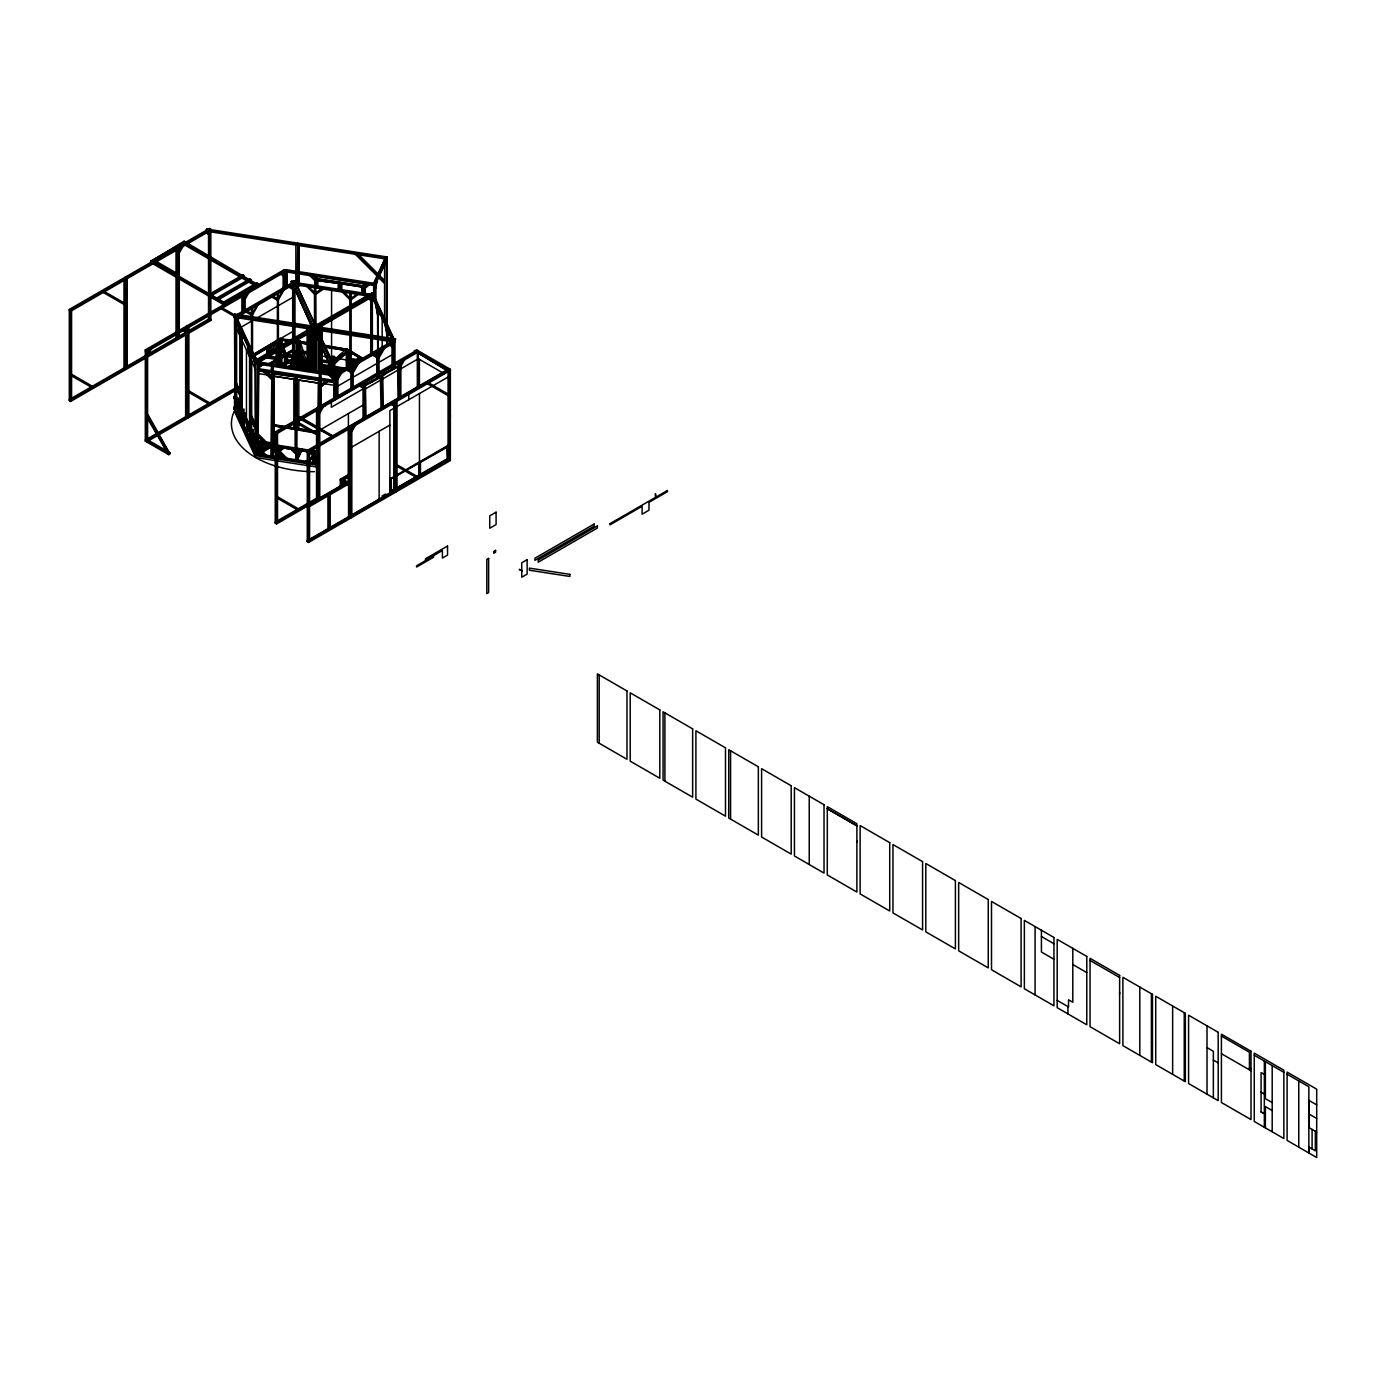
<?xml version="1.0" encoding="UTF-8"?>
<svg xmlns="http://www.w3.org/2000/svg" width="1386" height="1386" viewBox="0 0 1386 1386"><rect width="100%" height="100%" fill="white"/><g stroke="black" fill="none" stroke-linecap="round" stroke-linejoin="round"><path stroke-width="1.5" d="M151.923 260.568L226.368 303.638L226.368 304.764L225.052 305.509L150.624 262.456L150.624 261.33L151.923 260.568L151.923 261.694L207.744 293.988M182.813 242.741L182.813 243.867L257.242 286.937L258.541 285.048L184.113 241.216L185.274 242.671L182.813 242.741L257.242 285.811L257.242 286.937M225.052 305.509L225.052 304.383L150.624 261.33L184.113 241.216M279.366 364.674L279.366 350.329M279.366 346.24L280.041 339.587L281.219 340.575L281.219 365.003M280.544 365.419L280.544 341.077L279.383 340.09M284.407 367.429L284.511 354.677L268.312 364.033M285.568 366.268L285.568 356.167L284.407 355.162L269.941 363.6M335.637 387.318L335.637 375.779M399.878 361.486L399.878 369.386L418.329 358.731M1254.261 1055.231L1254.261 1121.465L1283.852 1138.547L1283.852 1070.2L1254.261 1053.117L1254.261 1055.231L1283.852 1072.314M1264.344 1127.286L1264.344 1113.876L1261.087 1112.005L1261.087 1072.573L1264.344 1074.462M1264.344 1061.052L1264.344 1113.512L1261.087 1112.005M1265.366 1127.875L1265.366 1106.582L1272.192 1110.533M1265.366 1061.641L1265.366 1098.63L1272.192 1102.58M1272.192 1131.825L1272.192 1065.591M1316.7 1118.467L1316.7 1157.518L1287.109 1140.435L1287.109 1072.088L1316.7 1089.171L1316.7 1118.467L1308.852 1113.946M92.342 386.261L92.273 387.803L71.57 375.849M209.667 402.876L209.581 404.417L187.595 391.718M298.285 508.749L298.215 510.291L276.212 497.591M417.792 476.749L417.723 478.309L397.02 466.354L395.72 464.015L419.092 477.512M280.63 338.808L279.106 338.427L287.214 363.6L288.825 363.357L280.7 338.184L252.564 354.747L257.224 359.113M279.383 339.258L254.158 354.348M280.717 339.033L298.077 340.488L306.341 365.661M284.996 356.081L270.876 364.761M374.826 281.774L373.977 286.244L375.762 286.521L376.594 282.051M374.982 282.467L373.977 287.838L375.762 288.097L377.096 280.96M386.711 259.13L206.289 231.219L206.289 230.093L206.774 229.071L387.179 256.982L387.179 324.619M206.289 231.219L206.774 229.071M233.766 316.077L234.719 314.033L309.927 325.675L308.974 328.846L233.766 317.203L233.766 316.077L308.974 327.72M233.766 317.203L234.719 314.033M375.398 301.576L375.398 283.506L285.897 269.646L285.412 270.686L374.93 284.528L387.179 258.108L206.289 230.093M297.176 245.287L297.644 243.139L297.176 283.905M238.011 398.977L233.766 398.319L234.719 395.149M233.766 398.319L234.719 396.275M240.142 410.204L233.766 409.216L234.719 406.029M233.766 409.216L234.719 407.155M266.199 441.978L265.714 443L258.142 435.429L258.61 434.407L266.199 441.978L271.812 442.844L271.327 443.866L255.509 441.995L255.509 363.149L257.294 362.872L256.808 442.74L271.708 445.079M267.048 354.989L267.048 350.104L268.867 346.205M271.535 344.542L268.832 350.381L268.832 358.264L270.634 354.366M269.733 349.549L272.436 343.728M270.668 349.081L272.47 345.183M268.832 357.138L270.634 353.239M272.436 349.359L275.156 343.52M272.436 350.485L276.057 342.706M265.644 372.02L266.112 370.998M311.642 275.866L312.11 274.844L315.246 277.98L314.778 279.002L310.221 274.549M309.269 285.828L308.801 286.867L314.483 292.55M315.246 279.574L314.778 280.596L309.754 275.571M273.146 372.072L272.661 457.224L273.77 424.722L316.077 431.271M273.25 372.349L272.886 445.218M316.736 278.829L339.83 282.397L316.736 278.829L316.736 286.313M271.812 378.274L271.327 379.296L263.756 371.725L264.241 370.703L271.327 377.702L271.812 376.68L267.533 372.418M317.827 280.682L317.827 287.023M291.043 360.568L291.528 359.546M306.583 330.318L308.749 325.675M308.974 328.846L309.771 325.519L315.783 324.584M308.645 330.007L309.771 325.519M256.808 442.74L257.294 441.718M294.127 362.352L292.671 363.929L291.372 363.184L293.641 363.375L293.641 285.308M258.142 453.846L258.61 443.052L258.142 453.846L256.808 453.638L257.294 442.844L255.145 442.359L255.509 452.893L259.65 452.979L260.118 443.312M258.142 441.822L258.61 440.8L262.387 441.389M311.053 329.175C313.842 324.497 308.402 331.462 313.686 330.7L317.273 330.145M256.808 453.638L257.294 452.616M258.316 452.772L258.437 450.97M317.273 330.596L318.226 328.066L315.61 326.559L311.001 326.455M300.554 367.792L301.039 366.77L299.151 366.476M339.83 283.524L316.493 280.474L339.83 283.524L339.83 282.397M340.28 282.467L363.375 286.053L340.28 282.467L340.038 290.454M274.203 425.935L274.203 446.587L274.133 373.25L273.631 445.686L317.117 452.408M274.567 425.952L316.77 433.316M319.837 329.435L319.837 328.309L395.045 339.934L395.045 342.186L319.369 330.457L319.369 329.331L320.322 327.269L395.53 338.912L394.577 342.082M266.649 443.191L266.164 445.356L258.316 444.126M266.164 445.356L266.649 444.317M302.529 366.995L302.061 368.018L302.061 366.892M319.369 330.457L320.322 327.269M271.327 444.993L271.812 443.97M273.146 445.304L272.661 446.327L317.186 453.222M344.612 291.303L344.144 292.325L349.826 298.007M273.267 446.448L273.77 445.374M274.203 445.807L317.117 451.611M273.146 450.918L272.661 451.94L277.65 452.72M274.982 446.708L275.467 445.686M279.937 449.029L279.452 450.052L282.605 447.886M279.452 457.172L278.984 458.194L278.984 447.297M284.494 448.18L284.962 447.158L279.452 451.645L284.494 447.054M319.785 378.17L319.3 379.192L319.3 373.562M359.217 293.555L351.16 299.809M319.438 379.504L319.092 408.835M295.79 454.175L290.765 449.151L291.251 448.128M329.019 371.101L326.663 371.829L326.663 370.703M370.305 283.835L364.795 288.34L368.624 284.996M329.279 374.012L328.811 375.034L333.835 380.059L334.303 379.036M331.462 370.322L331.93 369.3M367.533 295.946L368 294.923M373.631 283.229L384.927 258.853L373.631 284.355L373.631 299.185M328.69 380.665L320.634 386.937L327.183 381.722M296.275 451.559L295.79 452.581L292.498 449.393L293.139 448.423L296.275 451.559L296.275 453.153M387.179 256.982L386.711 325.953M285.897 269.646L285.412 271.812L374.93 285.655L386.711 260.256M334.303 374.774L333.835 399.255L330.163 401.368M297.592 454.192L299.324 450.45M371.136 298.059L370.668 299.081L368.572 296.985M295.79 449.93L295.79 458.575L297.124 458.766L297.609 449.116M296.76 460.083L294.975 459.805L294.975 460.932L296.76 461.209L301.975 448.856M371.136 299.653L370.668 300.675L365.644 295.651M296.76 461.209L301.975 449.982M302.148 450.918L302.633 449.896L297.124 454.383L302.148 449.792M334.303 381.548L333.835 382.571L258.142 370.859M310.325 452.183L310.793 451.16L313.946 454.296L313.461 455.318L310.169 452.113M313.461 452.668L313.946 451.645L313.946 455.89M314.795 455.526L315.28 454.504M314.327 457.259L314.795 456.237M313.461 462.422L312.993 463.461L313.461 451.541L313.461 463.548L313.946 458.905M314.795 462.629L314.327 463.652L314.327 452.772M395.53 338.912L394.577 340.956L319.369 329.331M179.608 247.782L178.066 250.433L179.366 251.178L181.67 247.193L180.371 246.448M147.817 350.467L146.292 353.118L147.592 353.88L149.896 349.896L148.579 349.133M244.612 295.478L246.154 292.81L247.453 293.572L245.149 297.557M245.149 299.133L248.822 292.775L247.522 292.013M238.808 317.065L237.266 319.716L235.966 318.971M240.021 316.528L237.266 321.309L237.266 317.065M256.687 305.856L252.529 313.063L251.23 312.318M252.529 314.657L258.073 305.059M278.395 298.129L282.553 290.921M278.395 299.722L283.939 290.124M337.387 375.745L338.912 373.094M337.907 377.824L340.211 373.839M337.907 379.417L341.597 373.059L340.298 372.297M319.785 411.521L322.089 407.536L320.79 406.791M319.785 413.115L323.475 406.739M352.91 368.624L356.029 363.219L352.287 365.367M353.17 371.171L357.328 363.964M353.17 372.765L358.714 363.167M381.912 348.284L377.737 355.492L379.036 356.237L383.212 349.029L381.912 348.284L368.936 355.752M378.655 355.474L380.509 352.287M351.282 427.928L352.824 425.277L354.123 426.022L351.819 430.006M351.819 431.6L355.509 425.225L354.192 424.48M403.153 360.724L400.866 364.709L399.566 363.964M400.866 366.302L404.539 359.927L403.239 359.182M241.978 333.991L240.454 335.516L242.238 335.239M242.481 335.083L240.454 337.11L242.238 336.833M251.455 354.4L249.93 355.925L251.698 355.648M240.107 414.414L238.063 416.441L239.847 416.164M240.107 416.008L238.583 417.532L240.35 417.255M243.07 413.357L242.238 414.189L244.005 413.929M372.366 301.646L375.485 300.034M249.567 434.806L247.54 436.833L249.307 436.555M249.567 436.399L248.042 437.924L249.826 437.647M252.547 433.749L251.698 434.598L253.482 434.32M377.945 314.241L379.469 312.716M377.945 315.835L381.237 312.456M255.145 446.846L253.118 448.873L254.903 448.596M255.145 448.44L253.621 449.965L255.405 449.688M387.404 334.65L388.929 333.125M387.404 336.244L391.216 333.939M320.807 367.325L325.034 367.966L346.795 348.683L362.387 358.16L346.985 349.341L327.876 346.327M320.998 367.931L325.277 368.589L329.885 364.501M337.647 357.605L342.307 353.465M325.26 347.262L345.738 350.433L347.037 349.289L323.458 345.062M332.605 363.79L335.707 361.036M330.492 366.562L322.262 372.28M333.593 363.808L349.133 350.034L349.324 365.124M328.95 368.745L349.324 350.693M342.706 371.344L359.979 356.843M345.876 369.352L358.42 358.229M350.104 366.51L361.157 357.519L359.303 357.449M352.824 365.8L362.335 358.194M284.407 355.162L286.244 355.665L286.244 365.8M296.656 287.82L300 285.499M315.817 292.758L321.517 288.825M315.817 294.352L323.406 289.12M368.416 283.541L364.795 286.746L367.948 284.58M351.16 298.215L356.843 294.3M261.763 363.565L258.142 366.753L261.278 364.587M258.61 367.325L263.652 363.842L258.142 368.347M326.801 380.388L320.634 385.343L326.334 381.41M300.745 449.601L297.124 452.789L300.277 450.623M307.779 461.555L313.461 457.623L307.294 462.577M124.047 304.452L125.346 303.621L104.643 291.666L101.958 291.718L125.346 305.215M184.113 241.996L150.624 261.33L151.784 262.006L185.274 241.892M69.3 309.442L209.529 228.482L210.828 229.244L210.828 320.478L70.599 401.438L69.3 400.693L69.3 309.442L70.599 310.204L210.828 229.244M70.27 310.014L69.3 310.568L70.599 311.33L210.828 230.371L209.529 228.482M73.008 308.437L100.849 292.359M101.958 291.718L103.344 290.921M104.556 290.211L117.55 282.709M121.258 280.578L143.555 267.706M147.28 265.558L152.841 262.335M187.838 242.134L206.254 231.497M209.373 294.213L242.862 274.878L244.161 275.641L244.161 276.767L210.672 296.102L209.373 294.213L210.672 294.975L244.161 275.641M209.373 295.339L240.991 277.079M216.337 298.233L249.826 278.898L251.126 279.643L251.126 280.769L217.637 300.104L216.337 298.233L217.637 298.978L251.126 279.643M216.337 299.359L225.641 293.988M229.366 291.84L234.944 288.617M238.669 286.469L249.826 280.024L251.126 280.769M258.108 283.662L224.619 302.997L224.619 304.123L223.319 303.378L223.319 302.252L256.808 282.917L258.108 283.662L258.108 284.788L256.808 284.043L245.634 290.488M223.319 303.378L241.926 292.637M168.728 454.66L146.621 415.28L147.921 414.535L170.028 453.915L168.728 454.66L145.305 441.146L145.305 349.896L284.078 269.785L285.377 270.53L285.377 288.617M225.052 304.383L226.368 303.638M257.242 285.811L258.541 285.048M150.693 347.921L145.305 351.022L146.621 351.784L285.377 271.656M154.296 345.842L186.608 327.183M188.496 326.108L203.482 317.446M207.242 315.28L212.872 312.023M216.614 309.858L220.374 307.692M260.741 284.39L280.804 272.799M285.377 270.53L146.621 350.658L146.621 441.909L147.921 441.146L153.448 444.334M70.27 398.995L69.3 399.566L70.599 400.311L210.828 319.352L209.529 318.607L178.811 336.348M71.154 398.492L124.965 367.429L126.282 368.174M126.836 366.354L177.01 337.387L178.309 338.132M69.3 400.693L117.55 372.834M121.258 370.686L143.555 357.813M149.134 354.608L160.274 348.163M163.998 346.015L177.01 338.513M193.26 329.123L205.908 321.812M236.07 315.124L293.104 282.207L293.104 281.081L313.253 325.623M237.924 315.194L243.434 312.006M244.698 311.278L246.084 310.481M247.106 309.875L250.797 307.761M254.47 305.63L258.16 303.499M271.032 296.067L289.414 285.447M238.149 315.436L293.641 283.385M293.641 284.511L236.296 317.637L255.544 359.095M239.986 327.824L293.641 296.847M293.641 331.029L280.041 338.877L280.041 364.501M253.673 355.786L279.851 340.679L253.465 356.427M254.487 360.724L257.086 362.231L312.145 330.44L312.145 331.566L257.086 363.357L254.487 360.724L309.546 328.95L313.686 330.7M317.151 324.549L372.21 292.758L374.809 294.265L374.809 295.391L319.75 327.183L317.151 324.549L319.75 326.056L374.809 294.265M254.487 361.85L261.815 357.623M265.488 355.492L269.161 353.378M274.671 350.208L285.689 343.849M289.345 341.718L300.364 335.36M304.036 333.246L307.709 331.133M317.151 325.675L324.48 321.431M328.153 319.317L333.662 316.147M337.335 314.016L341.008 311.902M344.681 309.788L348.354 307.657M361.192 300.242L372.21 293.884L374.809 295.391M323.96 323.25L317.481 327.061L317.481 331.306M257.294 362.872L255.786 363.738L234.234 317.307L234.234 315.055L309.927 326.801M313.028 332.536L310.845 333.905L310.845 369.923M321.95 327.391L320.651 328.153L317.723 326.455M308.229 370.547L308.142 332.328L313.513 334.702L319.508 333.766L319.508 332.64L313.513 333.576L313.513 334.702M277.096 357.796L280.665 355.734M281.878 355.959L293.641 349.151M278.395 358.558L292.671 350.311M269.317 365.142L292.671 351.438M186.608 416.181L145.305 440.02L168.728 453.534L170.028 452.789L147.921 440.02L147.921 441.146M188.496 415.09L235.377 388.028M274.723 365.315L280.336 362.075M145.305 441.146L150.693 438.045M154.296 435.966L186.608 417.307M190.367 415.142L203.482 407.571M207.242 405.405L212.872 402.148M216.614 399.982L229.747 392.411M146.621 440.783L234.788 389.864M148.406 440.869L234.788 390.991M279.21 365.506L286.694 361.192L279.816 365.679M281.878 365.02L285.239 363.08M288.6 361.14L293.641 358.229M279.972 366.77L287.162 362.612L281.635 366.32M287.058 367.186L292.151 364.241L292.151 365.367M289.033 367.533L292.689 365.419L292.689 366.545M289.882 368.174L292.758 366.51M236.919 400.104L236.919 408.731L239.31 407.137L239.31 402.806M147.921 416.129L147.921 414.535L146.621 416.874L167.308 452.72L168.607 451.975L165.506 446.604M321.084 371.604L326.212 368.641L348.146 350.017M321.084 372.401L324.497 370.426M323.96 372.089L327.373 370.114M337.491 373.925L348.596 367.515M359.684 361.105L365.246 357.9M385.603 346.154L391.147 342.948M393.208 342.117L336.192 375.052L255.786 362.612L234.234 316.181M337.491 386.261L393 354.21M333.333 436.105L300 416.874L298.839 417.55L333.333 436.902L301.853 418.728M414.379 350.831L447.713 370.859L414.379 350.831L415.54 350.156L448.873 370.183L417.394 352.009M311.469 503.794L276.542 523.96L275.242 523.198L275.242 431.947L417.03 350.104L450.363 369.334L450.363 460.585L308.576 542.446L307.276 541.701L307.276 450.45L449.047 368.589L449.047 369.716M280.752 429.903L275.242 433.073L276.542 433.835L418.329 351.975M284.425 427.772L295.842 420.998M299.133 419.282L326.559 403.447M337.404 397.193L341.025 395.097M344.629 393.018L362.716 382.571M364.587 381.496L388.929 367.446M392.671 365.28L405.786 357.709M409.528 355.544L413.271 353.378M257.086 444.473L254.487 441.839L257.086 444.473L260.828 442.307M318.815 408.853L325.156 405.907M364.016 382.848L331.341 401.715L331.341 407.259L364.016 388.392M295.772 422.539L297.141 421.742L317.844 433.697M381.999 375.589L364.431 384.979L381.999 375.589L381.999 409.251M398.579 366.389L381.67 376.16L381.67 375.034L399.237 365.644L399.237 399.289M381.67 375.034L399.237 365.644M369.508 383.177L372.886 381.219M381.67 376.16L385.048 374.203M260.083 449.497L269.421 444.092M365.09 389.102L381.999 379.348M382.328 379.158L399.237 369.386M263.825 448.458L267.567 446.309M272.592 443.78L255.786 453.482L255.786 455.734L317.151 465.228M234.234 408.177L255.786 454.608L259.529 452.442M272.037 446.725L257.086 455.353L254.487 453.846L254.487 452.72L257.086 454.227L272.037 445.599M318.815 430.648L364.016 404.539M349.549 426.611L408.731 392.429L408.731 399.757M410.568 391.372L447.228 370.218M447.713 370.079L448.873 369.404M318.295 445.201L307.276 451.576L308.576 452.321L450.363 370.46M321.968 443.087L347.713 428.222M351.351 426.126L364.016 418.815M367.619 416.736L389.327 404.21M409.736 392.429L394.75 401.074L394.75 399.948L397.02 401.264L397.02 490.246L395.72 489.501L395.72 400.502M413.478 390.263L426.576 382.692M430.336 380.526L435.949 377.287M439.691 375.121L445.304 371.881M450.363 369.334L308.576 451.195L308.576 542.446M427.269 383.627L428.655 382.831L449.341 394.785M449.047 376.472L389.864 410.637L389.864 493.451L353.239 514.587M351.386 447.331L389.864 425.104M450.363 415.159L450.363 416.51M348.839 482.207L340.315 487.127L340.315 479.244L348.839 474.324M341.614 479.625L340.315 480.37L347.713 484.65M343.416 478.586L348.839 475.45M348.336 476.126L342.914 479.244L342.914 480.37L348.336 477.252M317.515 497.661L275.242 522.072L276.542 522.834L348.839 481.081M275.242 523.198L280.752 520.01M284.425 517.896L306.479 505.162M313.842 500.918L317.515 498.787M320.668 497.92L348.406 481.895L348.406 413.548M307.276 505.717L347.713 482.38M326.039 495.374L329.66 493.277M333.281 491.198L336.902 489.102M348.562 482.553L308.246 505.838L309.546 506.583L349.878 483.298M307.276 506.964L349.878 482.172L348.562 481.427M389.864 478.984L449.047 444.819M397.869 474.93L405.249 470.668M408.939 468.537L429.244 456.826M432.934 454.695L445.842 447.228M447.695 459.84L447.695 444.819L448.371 446.569L389.812 479.591M382.051 496.084L385.654 494.005M447.886 459.164L390.973 491.233L447.193 458.766L449.376 460.031L449.376 371.032M351.351 515.124L394.75 490.055L396.049 490.817M396.621 488.981L449.047 458.714L450.363 459.459L308.576 541.32L307.276 540.575L349.549 516.164L350.849 516.909M409.719 481.756L413.461 479.591M426.576 472.02L430.336 469.854M435.949 466.614L442.151 463.028M307.276 541.129L327.494 529.452M331.167 527.338L349.549 516.718M307.276 541.701L327.494 530.024M331.167 527.893L349.549 517.29M353.153 515.194L364.016 508.939M367.619 506.843L402.235 486.867M404.781 485.395L409.736 482.536M419.767 476.749L426.576 472.817M431.011 470.252L438.513 465.921M441.562 464.154L445.304 462.006M308.177 365.939L288.842 362.959L308.177 365.939L299.896 340.765L296.552 341.493L304.522 365.384L296.483 340.887L297.037 342.896L291.095 341.978M291.32 281.358L294.871 280.804L315.02 324.22L315.02 325.346L311.469 325.901L291.32 281.358L311.469 325.901M291.32 282.484L293.104 282.207M374.133 297.124L372.366 297.401L372.366 354.955M239.847 325.294L238.063 325.571L240.107 336.348M377.339 304.019L375.554 304.296L377.581 315.072M240.35 326.386L238.583 326.646L240.107 334.754M242.238 330.44L240.454 330.7L240.454 421.587L242.238 421.309L242.238 336.919M379.972 313.808L381.756 313.531M311.469 324.774L315.02 324.22M310.256 326.542L316.251 325.606M310.256 327.668L316.251 326.732M312.006 327.564L318.226 328.066M314.258 330.769L317.81 330.232L337.959 373.648L337.959 374.774L334.407 375.329L314.258 330.769L334.407 374.185L334.303 398.232M314.258 331.895L317.81 331.358L337.959 374.774M314.379 369.75L314.379 333.731L316.147 333.454M249.307 345.686L247.54 345.963L249.567 356.739M249.826 346.777L248.042 347.054L249.567 355.145M253.725 355.214L249.93 357.519L251.698 357.241L251.698 442.827L253.482 442.55L253.482 435.291M255.578 359.199L253.811 359.476L255.145 366.614M256.081 360.291L254.314 360.551L255.145 365.02M287.283 362.976L288.877 362.734M334.407 374.185L337.959 373.648L338.045 372.47M234.875 397.522L236.642 397.262L236.642 318.399L234.875 318.676L234.875 397.522L234.511 317.896M236.642 408.142L234.511 407.657L234.511 397.886L236.642 398.388L236.642 406.185M236.573 399.324L238.34 399.064M236.296 398.735L238.669 403.863L240.454 403.586M242.29 409.424L244.075 409.147M242.29 410.551L244.075 410.273M242.238 411.538L244.005 411.261M245.357 413.045L243.572 413.323L242.238 415.783L244.005 415.505M245.357 414.171L243.572 414.449L241.874 410.776M248.752 424.116L246.968 424.393L249.584 423.284L250.086 424.376L246.968 425.987L250.086 423.25M248.389 424.948L246.604 425.225L245.27 416.943M250.623 428.846L244.352 429.816L244.352 430.942L244.82 431.982L251.091 431.011M246.604 420.98L246.968 430.37L248.752 430.11L248.752 421.465M244.352 430.942L251.091 429.868M253.534 429.539L251.767 429.816L255.908 438.756M251.767 430.942L253.534 430.665M251.698 431.947L253.482 431.67M254.816 433.437L253.049 433.714L251.698 436.192L254.816 434.563L253.049 434.84L251.524 431.548M251.698 441.701L249.93 441.978L249.93 351.108M297.141 421.742L294.456 421.794L317.844 435.291M167.308 452.72L169.993 452.772M383.731 262.578L386.347 263.686L384.58 263.409M295.218 282.536L373.51 294.646L395.045 341.06M295.755 283.714L369.889 295.183M295.772 284.84L372.002 296.639L391.805 339.293M320.287 331.081L321.621 331.289L321.621 339.761M319.04 331.618L320.807 331.895L320.807 333.021L319.04 332.744M308.61 342.775L300.138 341.458L306.583 343.035M282.692 339.345L288.635 340.263M297.037 342.896L281.271 339.882L287.127 341.372M309.165 344.196L300.606 342.879L308.87 344.733M324.133 346.517L345.738 350.433M302.789 351.16L308.645 352.061M351.16 358.645L357.016 359.546M302.789 352.287L308.645 353.187M351.16 359.771L357.016 360.672M293.641 351.732L297.869 352.373M302.079 353.032L308.402 354.019M321.05 355.959L354.989 361.209M269.3 349.341L273.354 349.982M277.391 350.606L281.427 351.23M267.048 350.104L272.869 351.004M276.905 351.628L280.942 352.252M268.832 351.507L267.411 350.45L267.411 354.21M276.905 352.754L280.942 353.378M302.304 368.867L301.801 356.843L286.122 354.418L297.903 356.826M319.889 359.65L330.197 361.244M320.045 360.256L326.282 361.226M302.269 358.264L286.504 356.41L302.356 358.87M320.53 361.088L328.88 362.387M320.703 361.694L329.106 363.011M269.3 356.115L277.391 357.363M267.411 356.098L269.196 356.358M301.871 361.434L295.218 360.984L303.759 362.318M321.067 364.414L329.608 365.731M333.073 366.268L346.673 368.381M320.824 364.951L329.348 366.268M332.831 366.805L346.431 368.919M277.391 358.489L267.048 356.86L267.048 357.986L280.942 360.135M288.028 360.1L296.552 361.417M319.993 365.055L328.517 366.372M332.779 367.03L347.695 369.334M320.097 365.869L326.559 367.446M289.674 361.451L296.067 362.439M321.639 366.406L345.079 370.027M294.248 362.439C267.377 357.415 325.294 366.441 298.163 363.045M330.163 368.849L341.666 370.79M296.257 364.864L302.096 365.783M321.535 368.78L325.502 369.404M335.221 370.894L341.181 371.829M321.535 369.906L329.47 371.136M335.221 372.02L339.189 372.643M336.157 373.302L338.045 373.596M259.407 362.075L335.637 373.856L393 340.748L393 368.503M272.886 373.873L319.438 380.249L319.3 408.35M259.269 373.683L273.146 375.831M273.631 376.178L293.849 379.296L293.849 428.413M319.057 383.194L298.839 380.076L298.839 429.192M321.76 383.35L335.637 385.499M273.25 376.108L319.438 383.264M233.766 397.193L238.011 397.851M233.766 408.09L240.142 409.078M273.631 425.034L317.117 431.756M273.267 425.797L316.77 432.519M272.886 444.473L316.996 451.299M272.661 445.201L317.186 452.096M256.808 443.866L258.142 444.074M316.77 453.17L273.094 446.413L276.871 450.19M276.472 450.294L273.146 449.792L272.661 450.814L277.65 451.593M258.784 451.749L260.118 451.957M259.407 454.071L316.58 462.907M255.786 454.608L317.151 464.102M316.944 467.082L255.648 457.501L234.321 411.07A83.212 48.042 0 0 0 314.431 471.673M522.262 570.737L519.196 569.386L522.072 570.841M282.103 273.562L284.407 274.878M279.435 273.596L284.407 276.472M207.553 232.259L209.84 233.576M204.868 232.294L209.84 235.17M417.671 358.35L444.369 373.77M290.367 286.4L292.671 287.734M389.726 343.763L393.329 345.842M288.998 287.197L292.671 289.327M388.34 344.56L393.329 347.436M383.281 347.488L384.58 348.232L379.036 357.831L377.737 357.086M277.096 292.567L278.395 293.33L278.395 364.726M244.161 276.767L242.862 274.878M425.97 382.882L449.341 396.379M397.609 366.961L398.267 399.081M273.25 296.292L277.408 298.7M372.591 353.655L378.066 356.808M271.864 297.089L277.408 300.294M371.223 354.452L378.066 358.402M181.739 245.651L183.056 246.396L179.366 252.772L178.066 252.027M177.01 247.262L179.279 248.579L179.279 337.578L177.98 336.815M312.145 331.566L309.546 328.95M306.583 329.868L312.491 333.731L308.801 331.601M242.775 293.624L245.149 294.889L245.149 311.85M242.775 294.75L244.179 295.461M382.657 375.589L383.298 407.709M380.37 376.905L381.029 409.026M247.384 311.226L251.542 313.634M346.725 368.589L352.2 371.743M245.998 312.023L251.542 315.228M345.357 369.386L352.2 373.336M155.371 260.88L177.373 273.579M333.056 363.392L334.234 364.068L334.234 368.104M362.716 381.445L364.986 382.761L364.986 418.78M154.002 261.677L177.373 275.173M223.319 302.252L224.619 302.997M150.624 260.551L151.784 261.226M365.419 385.533L366.06 417.671M364.431 386.105L381.999 376.715L381.341 375.208M360.741 385.221L363.045 386.538M392.775 403.707L395.079 405.041M337.404 373.458L328.517 368.329L332.242 371.032M359.355 386.018L363.045 388.132M390.09 403.759L395.079 406.635M222.505 307.969L234.996 315.176M326.212 369.473L325.034 367.966L332.709 372.401M219.82 308.021L235.845 317.255M331.549 373.077L326.212 369.993L329.764 372.834M291.372 364.31L292.671 365.055M291.926 366.614L293.226 367.377M210.828 320.478L208.541 319.178L208.541 230.18M126.282 279.175L124.965 277.304L126.282 278.049L126.282 369.3L123.995 367.983L123.995 278.984L125.294 279.747L125.294 368.745M186.608 326.056L188.894 327.373L188.894 416.372L187.595 415.609M184.633 329.833L186.937 331.15M181.964 329.868L186.937 332.744M298.839 418.329L332.172 436.781M390.488 477.841L390.488 479.192M390.973 478.915L391.666 492.966M149.965 348.336L151.265 349.099L147.592 355.474L146.292 354.712M145.305 349.896L147.592 351.212L147.592 440.211L146.292 439.466L146.292 350.467M275.242 431.947L277.512 433.264L277.512 522.262L276.212 521.517L276.212 432.519M307.276 450.45L309.546 451.767L309.546 540.748L308.246 540.003L308.246 451.004M349.012 482.761L341.614 478.499L341.614 486.382M210.967 403.621L187.595 390.124L188.894 392.463M340.315 479.244L347.713 483.523M341.614 485.256L342.914 486.001M340.315 486.001L341.285 486.573L341.285 480.942L342.585 480.18L342.585 485.828M328.898 493.918L330.197 494.663L330.197 528.828L328.898 528.083L328.898 496.049M308.246 504.712L309.546 505.457M1221.412 1036.07L1249.427 1052.251L1249.427 1069.871M1090.037 960.429L1119.628 977.511M1287.109 1074.202L1308.852 1086.745L1308.852 1152.979L1308.852 1147.054L1315.349 1150.813L1315.349 1131.288M71.57 374.255L93.659 387.006M1041.423 936.503L1053.949 943.745M299.584 509.494L276.212 495.997L277.512 498.336M1316.7 1104.885L1308.852 1100.345L1308.852 1127.528L1316.7 1132.067M1072.799 964.517L1086.78 972.591M856.894 840.748L856.894 842.307M1119.628 992.428L1119.628 993.987M1249.427 1067.774L1251.004 1068.693M1221.412 1053.689L1251.004 1070.772M1053.949 959.251L1041.423 952.026L1041.423 930.249M1207.015 1047.625L1213.356 1051.298L1213.356 1097.851M157.12 446.465L166.337 451.784M1213.356 1060.117L1218.173 1062.889M1261.087 1092.099L1264.344 1093.987M1151.402 1042.567L1152.476 1043.19M1057.189 1000.38L1068.537 1006.929L1068.537 999.791L1072.799 1002.251L1072.799 948.37M184.113 243.122L215.748 261.417M219.456 263.583L232.484 271.102M236.209 273.267L249.237 280.804M252.962 282.952L258.541 286.174M213.34 297.228L226.368 304.764M254.088 357.016L257.172 359.892M384.996 263.929L386.347 265.28L383.229 263.652M359.13 255.024L384.424 280.319M357.172 254.574L383.939 281.341M355.284 254.279L383.922 282.917M342.255 292.03L349.826 299.601M306.912 286.573L314.483 294.144M332.207 375.346L334.303 377.442L333.835 378.465L330.682 375.329M313.461 456.912L308.437 450.762M285.152 458.056L279.452 452.356L278.984 453.378L284.667 459.078M258.142 437.023L263.825 442.706M258.61 449.133L264.31 454.816M258.142 450.155L263.825 455.855M148.943 417.914L163.444 443.018M373.51 295.772L395.045 342.186L336.192 376.178L255.786 363.738L255.786 361.486L310.845 329.695L310.845 330.821M392.117 338.86L372.002 295.513L372.002 354.175M315.02 325.346L294.871 280.804M316.043 330.492L336.192 373.925L336.192 376.178L335.637 374.982L335.169 376.004L335.169 399.463M312.768 326.178L313.132 371.448M295.703 363.686L297.557 367.671M293.104 362.179L295.772 367.948M291.32 362.456L294.005 368.226M293.104 367.429L291.32 363.582L291.372 358.922M236.296 316.51L257.294 361.746M236.296 328.135L255.544 369.612M240.142 391.147L236.642 383.627L234.875 383.905L240.107 395.166M256.064 425.45L251.698 416.06L249.93 416.337L255.145 427.598M239.258 390.384L236.642 384.754L234.875 385.031L240.107 396.292M251.698 417.186L254.314 422.817M249.93 417.463L255.145 428.724M236.296 396.483L240.523 405.613M241.822 408.385L250.433 426.957M236.296 397.609L240.159 405.942M241.822 409.511L250.433 428.083M251.524 430.422L255.908 439.882M245.27 418.07L248.319 424.636L248.319 423.51M255.301 439.709L255.804 440.8M255.509 441.995L255.145 362.37M248.752 430.11L248.389 425.017M253.482 442.55L253.118 436.347M238.046 412.266L240.662 417.931M243.295 423.579L254.66 448.076M243.295 424.705L248.544 436.018M251.161 441.666L255.544 451.091M255.786 455.734L234.234 409.303L234.234 407.051M296.483 340.887L296.95 342.307M281.323 340.852L288.132 361.313M279.036 339.05L281.081 345.183M282.449 349.272L287.214 363.6M327.564 369.993L327.373 374.151M385.533 325.779L387.058 333.887M385.031 324.705L387.058 335.464M376.056 305.388L377.581 313.479M251.698 436.902L253.222 444.993M249.93 437.162L251.455 445.27M245.772 419.161L246.604 423.631M243.763 424.584L242.238 416.493L240.454 416.77L241.978 424.861M238.167 412.56L236.642 404.469L234.875 404.729L236.4 412.837M299.896 340.765L298.371 341.77L298.077 340.488M305.959 359.303L305.977 371.396M305.7 358.558L305.717 370.738M304.123 369.092L304.106 359.009L304.158 369.161M280.041 339.587L280.059 364.258M1312.092 1129.417L1312.092 1148.942M1298.769 1080.924L1298.769 1147.158M1207.015 1025.848L1207.015 1094.195M1184.25 1012.716L1184.25 1081.045M1172.643 1006.011L1172.643 1074.341M1151.402 993.745L1151.402 1062.092M1139.794 987.04L1139.794 1055.387M1067.93 1006.565L1067.93 1013.894M1035.082 926.593L1035.082 994.923M809.233 796.188L809.233 864.535M730.578 750.779L730.578 819.109M664.899 712.837L664.899 781.184M599.202 674.913L599.202 743.26M448.076 370.287L448.076 459.268M447.886 460.516L447.193 446.448L447.193 460.117M419.456 393.555L419.456 461.902M419.404 359.355L419.404 384.979M418.329 387.993L418.329 350.849L276.542 432.709L276.542 523.96M417.342 352.529L417.342 388.565M417.03 350.104L417.03 351.23M400.866 362.058L400.866 397.869M399.878 362.612L399.878 397.141M399.566 363.409L399.566 367.619M398.579 361.867L398.579 398.146M396.049 400.693L396.049 491.943L393.78 490.627L393.78 401.628L395.079 402.39L395.079 491.372M394.767 367.169L394.767 341.597L393 341.874L394.3 342.619L394.3 368.191M394.421 340.835L394.421 368.537M393.329 368.763L393.329 343.191L392.013 342.429L392.013 370.149M390.488 478.638L390.488 493.641M387.404 329.833L387.404 344.993M387.058 329.071L387.058 346.379M386.347 261.036L386.347 324.601M384.58 260.759L384.58 320.079M382.328 375.398L382.328 409.061M382.172 317.411L382.172 347.314M379.036 351.438L379.036 377.39M379.14 431.306L379.14 499.636M377.945 309.442L377.945 350.554M378.066 377.962L378.066 351.992L376.767 351.247L376.767 379.366M377.581 308.662L377.737 376.645M375.762 283.853L375.762 300.814M374.93 284.528L374.93 285.655M373.977 285.707L373.977 294.178M373.51 294.646L373.51 293.52L318.451 325.294L318.451 326.42M372.21 292.758L372.21 293.884M371.136 355.076L371.136 295.409L370.668 356.098M365.28 293.659L365.28 283.056L364.795 294.681M364.016 382.207L364.016 417.481M363.461 283.887L363.461 294.473M363.375 286.053L363.149 294.04M363.045 383.887L363.045 419.906M362.041 293.312L362.041 286.971L361.815 293.832M353.17 366.372L353.17 388.011M352.2 366.926L352.2 388.565M351.628 359.459L351.628 363.79M351.819 427.356L351.819 516.354M351.16 293.416L351.16 364.813M350.901 366.181L350.901 389.986M350.849 518.035L350.849 426.784L349.549 426.039L348.562 427.737L349.878 428.482L349.878 517.48L348.562 516.718L348.562 429.851M349.826 293.208L349.826 364.605M348.631 351.299L348.631 365.644M347.47 350.623L347.47 367.013M346.985 353.465L346.985 369.975M346.292 351.992L346.292 368.381M341.614 290.159L341.614 283.801L341.372 290.662M339.605 282.917L339.605 290.384M338.513 289.674L338.513 283.316L338.271 290.194M337.907 375.173L337.907 396.483M336.937 397.054L336.937 375.745L335.637 374.982L335.637 398.007M334.667 356.254L334.424 367.047L334.424 356.791M333.558 364.674L333.558 368.676M333.073 356.011L333.073 360.117M332.831 356.548L332.831 360.655M331.895 366.753L331.895 370.807M331.583 289.258L331.583 357.605M331.202 367.325L331.202 371.344M325.519 369.837L325.519 373.856M322.695 327.824L316.805 324.428M322.089 340.852L322.089 330.249L321.136 332.311L319.802 332.103L319.802 338.461M322.089 349.324L322.089 372.643M321.621 348.232L321.621 371.535M321.05 330.128L321.136 340.783M321.136 345.027L320.634 379.4L320.634 373.77M321.119 379.504L321.119 407.536M320.755 342.758L320.755 372.436M320.634 380.526L320.634 406.41M320.287 343.78L320.287 371.344M320.079 343.399L320.079 373.077M319.75 326.056L319.75 327.183M319.802 342.689L319.802 372.366M319.785 408.853L319.785 497.851M318.78 342.654L318.78 372.314M318.815 499.549L318.815 408.298L317.515 407.553L317.515 408.679M318.555 407.934L318.555 380.111L318.208 408.697M318.295 338.184L318.295 372.089M317.81 330.232L317.81 331.358M316.493 286.815L316.58 275.519L316.112 287.145M316.51 334.234L316.51 372.366M315.817 287.941L316.043 331.618M315.246 285.914L315.246 275.329L314.778 286.937M315.28 451.853L314.795 463.756L314.795 451.749M314.917 326.663L314.917 371.171M314.483 287.734L314.483 331.011M311.815 333.333L311.815 371.483M311.729 333.298L311.729 334.424M311.348 327.217L311.348 371.725M309.442 326.698L309.442 327.824M309.546 333.142L309.546 371.292M307.675 333.368L307.675 371.5M307.19 334.39L307.19 370.409M306.86 329.729L306.86 330.856M303.898 364.449L303.898 368.503M302.546 359.598L302.546 370.374M300.225 342.117L300.225 346.24M300.467 351.056L300.467 369.49M298.978 283.091L298.978 244.456L298.492 284.113M298.874 347.384L298.874 369.767M298.631 342.567L298.631 369.213M298.371 348.007L298.371 368.641M297.02 343.035L297.02 367.446M297.228 419.594L297.228 376.819L296.881 448.18L295.097 447.903L295.461 376.542L295.461 430.024M297.228 423.873L297.228 428.153M297.124 450.138L297.124 458.766M296.777 342.29L296.777 368.919M296.344 428.811L296.344 375.935L295.998 448.787M295.842 245.079L295.842 283.281M295.461 351.888L295.461 362.543M295.218 350.623L295.218 362.335M294.975 288.981L294.975 323.077M294.975 327.339L294.975 337.993M294.975 342.255L294.802 361.694M292.671 285.083L292.671 363.929M290.765 448.025L290.765 449.151M287.231 285.811L287.231 270.98L286.746 286.85M284.407 289.172L284.407 272.228L283.108 271.483L283.108 288.427M284.078 269.785L284.078 270.911M281.878 348.7L281.878 366.164M279.937 446.379L279.452 458.298L279.452 446.275M277.408 293.884L277.408 319.854M277.408 324.185L277.408 365.28M276.109 342.896L276.109 364.535M259.65 444.334L259.65 452.979M257.086 362.231L257.086 363.357M257.086 454.227L257.086 455.353M256.808 282.917L256.808 284.043M255.786 442.584L255.786 443.711M255.509 443.122L255.509 452.893M254.903 437.716L254.903 438.842M252.529 308.264L252.529 353.69M251.542 308.818L251.542 349.93M250 427.148L250 428.274M249.826 278.898L249.826 280.024M249.567 350.346L249.567 441.216M247.02 419.611L247.02 420.738M246.968 421.742L246.968 430.37M246.552 418.589L246.552 419.715M246.448 350.034L246.448 418.381M244.82 430.855L244.82 431.982M244.179 294.334L244.179 310.291M244.005 414.899L244.005 422.158L243.659 415.939M243.191 296.015L243.191 312.976M242.862 296.829L242.862 311.659M241.892 295.27L241.892 312.214M241.874 336.157L241.874 415.731M240.107 329.937L240.107 420.807M238.704 401.992L238.704 408.454M238.669 402.737L238.669 403.863M238.34 403.378L238.34 407.692M236.833 397.678L236.833 398.804M234.875 398.648L234.875 408.42M234.234 396.171L234.234 397.297M217.637 298.978L217.637 300.104M210.672 294.975L210.672 296.102M209.84 230.925L209.84 319.923M187.907 326.819L187.907 418.052M178.309 248.007L178.309 339.258L176.022 337.941L176.022 248.96L177.321 249.705L177.321 338.704M176.074 272.817L176.074 274.411M127.252 278.621L127.252 367.602M71.57 310.759L71.57 399.757M70.599 310.204L70.599 401.438M610.048 523.631L610.048 524.809L642.082 506.306L642.082 514.206L648.977 510.221L648.977 502.338L667.411 491.683L667.411 490.505L655.803 497.21L655.474 493.641L655.474 497.401L610.048 523.631M827.303 808.731L827.286 874.947L856.877 892.047L856.894 823.7L827.303 806.617L827.303 808.731L856.894 825.831L827.303 808.731M258.61 363.08L258.142 442.948L258.61 363.08M258.61 368.711L258.142 369.733L333.835 381.445L334.303 380.405L258.61 368.711M271.812 365.107L271.327 371.777L271.812 365.107M273.146 365.315L272.661 371.985L273.146 365.315M271.812 371.864L271.327 457.016L271.812 371.864M258.61 447.539L258.142 448.562L265.714 456.15L266.199 455.11L258.61 447.539M260.118 445.963L259.65 447.002L263.253 443.797L260.118 445.963M260.118 447.557L259.65 448.596L265.142 444.092L260.118 447.557M340.28 283.593L363.375 287.179L340.28 283.593M279.452 450.762L278.984 451.784L286.555 459.372L287.041 458.333L279.452 450.762M305.89 461.261L305.405 462.283L313.461 456.029L305.89 461.261M235.707 320.495L234.875 321.327L237.491 320.218L235.707 320.495M236.226 321.569L234.875 322.921L237.994 321.309L236.226 321.569M238.271 402.997L236.919 404.348L240.055 402.72L238.271 402.997M496.084 512.179L489.743 515.852L489.743 528.239L496.084 524.584L496.084 512.179M447.539 546.015L425.502 558.749L425.502 560.308L442.411 550.537L442.411 558.056L447.539 555.093L447.539 546.015M433.471 556.046L416.562 565.8L416.562 567.047L433.471 557.276L433.471 556.046M495.599 550.381L493.78 551.42L493.78 553.239L495.599 552.2L495.599 550.381M488.634 558.419L486.798 559.476L486.798 593.641L488.634 592.584L488.634 558.419M527.148 559.649L521.742 562.785L521.742 577.234L527.148 574.116L527.148 559.649M594.126 524.047L534.944 558.212L534.944 560.325L594.126 526.143L594.126 524.047M597.383 525.918L538.201 560.083L538.201 562.196L597.383 528.031L597.383 525.918M236.642 402.876L234.875 403.135L236.902 413.912L238.687 413.652L236.642 402.876M242.238 414.899L240.454 415.176L242.481 425.952L244.265 425.675L242.238 414.899M251.698 435.308L249.93 435.585L251.957 446.361L253.725 446.084L251.698 435.308M569.871 574.358L529.435 568.121L529.435 570.235L569.871 576.455L569.871 574.358M358.679 357.19L348.007 351.022L358.679 357.19M420.356 462.733L420.356 475.051L420.356 462.733M186.937 328.499L185.637 327.754L185.637 416.736L186.937 417.498L186.937 328.499M419.178 463.409L419.178 475.727L419.178 463.409M317.844 409.996L316.545 409.234L316.545 498.232L317.844 498.977L317.844 409.996M329.227 495.218L327.928 494.473L327.928 528.638L329.227 529.4L329.227 495.218M626.974 690.956L597.383 673.873L597.383 742.203L626.974 759.285L626.974 690.956M659.823 709.909L630.214 692.827L630.214 761.174L659.823 778.256L659.823 709.909M692.654 728.88L663.062 711.798L663.062 780.127L692.654 797.21L692.654 728.88M725.502 747.834L695.911 730.751L695.911 799.098L725.502 816.181L725.502 747.834M758.35 766.804L728.759 749.722L728.759 818.052L758.35 835.134L758.35 766.804M791.198 785.758L761.607 768.676L761.607 837.023L791.198 854.105L791.198 785.758M824.029 804.729L794.438 787.646L794.438 855.976L824.029 873.076L824.029 804.729M889.725 842.671L860.134 825.588L860.134 893.918L889.725 911L889.725 842.671M922.574 861.624L892.965 844.542L892.965 912.889L922.574 929.971L922.574 861.624M955.404 880.595L925.813 863.513L925.813 931.842L955.404 948.925L955.404 880.595M988.253 899.549L958.662 882.466L958.662 950.813L988.253 967.896L988.253 899.549M1021.101 918.52L991.51 901.437L991.51 969.767L1021.101 986.849L1021.101 918.52M1053.949 937.473L1024.358 920.391L1024.358 988.738L1053.949 1005.82L1053.949 937.473M1086.78 956.444L1057.189 939.362L1057.189 1007.691L1086.78 1024.791L1086.78 956.444M1119.628 975.397L1090.037 958.315L1090.037 1026.662L1119.628 1043.745L1119.628 975.397M1152.476 994.368L1122.885 977.286L1122.885 1045.616L1152.476 1062.716L1152.476 994.368M1185.325 1013.322L1155.733 996.239L1155.733 1064.587L1185.325 1081.669L1185.325 1013.322M1218.173 1032.293L1188.582 1015.21L1188.582 1083.54L1218.173 1100.64L1218.173 1032.293M1251.004 1051.246L1221.412 1034.164L1221.412 1102.511L1251.004 1119.593L1251.004 1051.246"/></g></svg>
